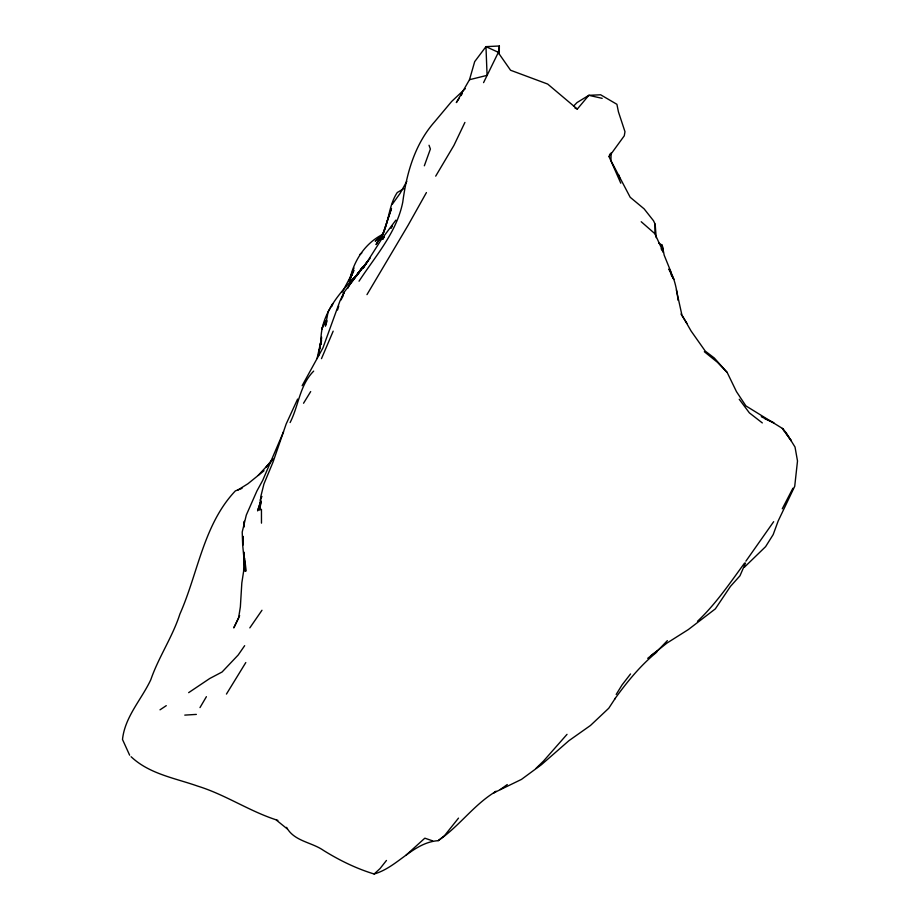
<?xml version="1.0" encoding="UTF-8"?>
<svg xmlns="http://www.w3.org/2000/svg" width="920" height="920" viewBox="0 0 920 920"><rect width="100%" height="100%" fill="white"/><g stroke="black" fill="none" stroke-linecap="round" stroke-linejoin="round"><path stroke-width="1.38" d="M620.781 183.195L609.097 156.676L624.278 135.803L624.979 131.709L618.447 111.895L616.906 104.305L600.622 94.783L588.834 95.323L577.323 109.054L547.688 84.065L510.565 70.242L499.261 54.061L499.353 46L485.967 46.644L474.685 61.64L469.499 79.706L456.343 102.58L459.448 97.957M611.144 152.789L610.914 160.552L630.188 197.271L644.115 208.851L653.522 220.765L655.167 224.204L656.202 237.647M244.237 552.276L243.616 571.285L241.822 582.992L240.361 606.901L238.544 618.136L233.761 627.911L239.648 615.618M658.778 243.087L662.193 245.203L663.412 252.298L654.844 233.668L655.167 224.204M243.179 536.371L242.707 545.318L245.18 571.274L244.467 560.314M243.271 536.832L242.707 545.318L242.213 532.059L246.307 515.05L256.921 490.969L262.717 480.378L283.544 431.791M243.938 526.93L244.317 521.272L243.869 526.849M321.517 340.273L321.103 344.241C318.884 315.008 340.308 291.709 359.444 272.32M317.078 358.535L321.471 338.663L318.32 356.327L321.632 337.065M499.353 46L498.387 52.325L483.563 82.639M321.471 338.663L319.723 348.128L321.391 341.516M260.866 502.573L259.75 510.14L260.832 500.974M260.82 501.066L260.026 506.644L260.774 496.65L263.936 483.966L273.067 461.978L286.154 424.028L297.62 399.073M609.097 156.676L609.81 154.089M349.796 279.519C353.809 261.13 364.366 244.352 381.156 235.186L382.099 234.703M337.525 309.983L338.732 306.153M260.613 501.411L257.589 510.887L260.647 501.791M350.462 278.794L351.693 274.953L349.497 280.14M342.343 297.539L344.046 292.307L368.241 260.417L363.124 268.26L381.225 239.752L395.887 220.11M327.117 320.85L325.381 326.14L328.129 311.776L332.741 303.646L331.878 306.291M391.471 208.564L383.456 232.438L379.845 239.993C389.148 225.434 387.78 206.666 397.244 192.544L403.822 188.623M348.887 281.497L353.981 267.984M391.437 208.46L383.456 232.438L376.038 244.57L380.478 237.521M424.338 165.795L430.399 149.028L429.03 145.256M341.147 299.862L344.046 292.307L339.94 301.024L322.943 347.886L302.139 385.698M333.178 331.154L321.483 358.65M325.209 320.631L321.701 329.279L324.541 323.104M350.359 278.196L352.601 272.941M745.499 563.097L739.956 575.816L730.457 586.396L715.334 608.879L688.332 629.567L666.977 643.068L647.703 658.341M349.497 280.267L353.878 270.399L342.228 292.169M290.099 422.544C298.77 405.639 299.563 385.273 313.685 371.105M260.153 500.216L261.935 496.455M464.91 122.429L453.928 145.406L435.7 176.145M347.737 288.362L349.669 284.544M792.925 488.221L782.276 508.794M391.103 228.079L392.414 225.687L391.092 227.815M406.812 181.355L400.027 193.453L392.311 204.24M366.976 294.63L408.077 225.296L426.42 192.567M199.985 707.595L206.402 696.681M226.446 694.071L245.801 662.549M303.542 403.247L310.684 391.575M460.989 95.645L462.415 93.323M616.193 694.439L622.023 684.974L630.545 673.946M382.731 239.211L384.134 236.957M382.639 239.315L384.1 236.992M615.331 698.222L608.764 708.239L590.467 725.477L568.916 740.692L541.409 764.716L521.467 779.401L493.58 792.948L496.156 791.28C473.915 804.494 459.413 826.24 438.184 840.661C413.057 842.501 397.681 867.261 374.152 874C356.327 868.618 339.445 860.303 323.644 850.517C311.684 842.087 294.043 841.34 286.591 827.344M261.97 610.259L249.826 627.877M773.662 521.697L745.901 561.165M359.03 281.209C375.463 255.978 396.75 232.461 402.776 202.055C406.617 173.006 414.897 144.014 434.757 121.647L451.685 101.43L465.267 88.688M244.662 645.679L238.165 655.04L222.065 672.014L209.783 678.477L188.657 692.645M744.591 563.051C729.87 583.153 715.725 604.13 697.498 621.287M355.994 276.345L362.859 266.777L355.269 276.943M354.154 278.461L362.859 266.777M458.505 818.121L444.555 835.601L438.184 840.661M370.116 258.244L363.503 266.754M350.497 283.475L355.43 277.046M386.457 860.453L380.041 868.583L374.152 874M368.46 260.544L356.845 274.976M361.824 268.847L355.695 276.391M272.906 458.723L266.167 467.107L270.56 462.197M614.583 699.211C626.969 682.053 640.274 665.608 656.788 652.13M567.019 734.356L543.559 761.012L536.026 768.349M356.35 276.023L358.202 273.999M258.336 475.237L272.308 460.241M667.368 640.63L658.042 650.325L651.119 655.557M573.528 106.179L577.012 102.568L588.834 95.323L602.186 98.348M351.106 280.922L358.064 273.757M744.475 567.145L765.612 546.641L773.179 534.601L778.147 521.053L794.719 486.323L797.502 460.989L795.029 447.062L786.289 432.952L782.38 428.398L745.901 405.904L736.46 391.621L727.156 372.428L714.322 358.029L705.26 351.106L691.081 331.004L681.904 314.997L676.372 289.926M383.26 234.025L375.245 241.258L383.421 233.933M264.029 470.718L247.963 483.724L237.394 490.303M406.122 855.106L424.833 838.178L432.618 840.857M359.616 254.679L361.813 252.977M500.296 789.509L507.276 784.553M160.011 709.826L166.278 705.651M242.052 488.347L235.359 490.9C203.492 524.503 198.064 573.125 179.894 614.043C172.546 636.962 158.642 656.983 150.776 679.788C141.346 699.763 124.901 716.783 122.498 739.473L129.639 755.193M469.499 79.706L487.082 75.359L485.967 46.644L498.387 52.325L499.261 54.061M184.77 715.116L196.351 714.403M574.988 108.077L577.323 109.054M277.874 820.375C249.918 811.635 225.733 794.765 197.8 786.151C174.938 778.078 149.327 774.007 131.1 756.723M761.277 416.702L773.881 422.866L764.922 418.68M641.217 221.731L654.844 233.668M762.323 422.924L749.386 412.884L739.231 399.268M704.341 351.716L717.439 362.308L727.156 372.428M276.425 820.145L287.04 828.747M784.702 431.618L782.38 428.398L791.372 440.875L786.255 433.768M661.112 248.756L663.412 252.298M669.058 268.927C674.751 278.311 676.775 289.582 678.097 300.357M680.984 314.03L686.998 323.449M671.129 274.677L673.796 279.381L669.001 269.445M670.944 271.871L664.182 255.185L662.193 245.203M618.976 175.156L619.988 179.17M246.169 570.986L244.628 558.153M261.452 509.312L261.476 523.146"/></g></svg>
